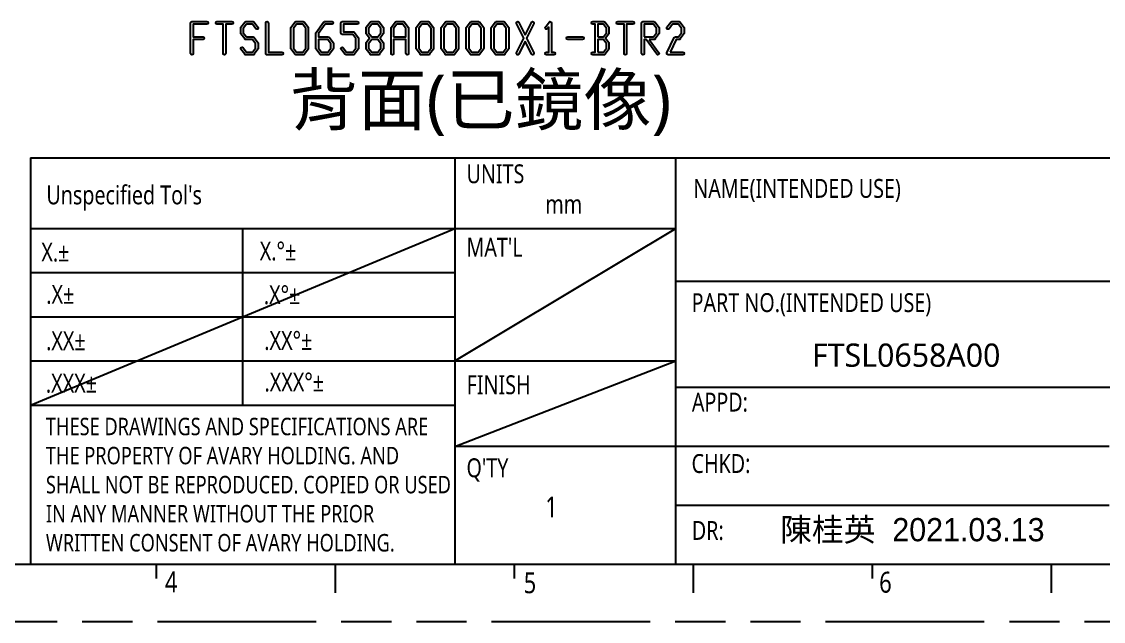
# Model space of a CAD drawing. Header units: millimetres. Extents: x 3228 to 3404, y -274 to -150.
# Drawn here: x 3300.3 to 3365, y -273.9 to -238 of the extents above; entities that cross this region are included whole.
import ezdxf

# ---------------------------------------------------------------- set-up
doc = ezdxf.new("R2010")
doc.units = ezdxf.units.MM
doc.linetypes.add('PHANTOM', pattern=[29.5, 9.5, -1.5, 3, -1.5, 3, -1.5, 9.5])
doc.layers.get('0').update_dxf_attribs({"lineweight": 25})
doc.layers.add('0PAPERF', color=2, linetype='PHANTOM', plot=False)
doc.layers.add('DIM', color=100, linetype='Continuous', lineweight=15)
doc.layers.add('備註', color=1, linetype='Continuous', lineweight=20)
doc.layers.add('gbr-dxf_layer0', color=7, linetype='Continuous')
doc.layers.add('鵬鼎', color=5, linetype='Continuous')
doc.styles.add('SIMPLEX', font='simplex.shx')
doc.styles.get("Standard").update_dxf_attribs({"font": 'simplex.shx', "width": 0.8, "height": 4})

msp = doc.modelspace()

# ---------------------------------------------------------------- linework, layer by layer
at = {"color": 0}
for p, q in [((3300.823, -246.167), (3300.823, -270.512)), ((3300.823, -250.401), (3339.458, -250.401)), ((3300.823, -260.986), (3326.227, -250.401)), ((3313.525, -260.986), (3313.525, -250.401)), ((3326.227, -258.34), (3339.458, -250.401)), ((3300.823, -253.047), (3326.227, -253.047)), ((3398.734, -253.576), (3339.458, -253.576)), ((3300.823, -255.693), (3326.227, -255.693)), ((3300.823, -258.34), (3339.458, -258.34)), ((3326.227, -263.456), (3339.458, -258.34)), ((3365.392, -263.456), (3326.227, -263.456)), ((3339.458, -266.984), (3365.392, -266.984))]:
    msp.add_line(p, q, dxfattribs=at)
for p, q in [((3300.823, -246.167), (3339.458, -246.167)), ((3326.227, -246.167), (3326.227, -270.512)), ((3339.458, -270.512), (3339.458, -246.167)), ((3398.734, -259.927), (3339.458, -259.927)), ((3300.823, -260.986), (3326.227, -260.986)), ((3233.352, -270.513), (3398.769, -270.513)), ((3308.347, -270.513), (3308.347, -271.37)), ((3319.061, -270.513), (3319.061, -272.227)), ((3329.774, -270.513), (3329.774, -271.37)), ((3340.488, -270.513), (3340.488, -272.227)), ((3351.201, -270.513), (3351.201, -271.37)), ((3361.915, -270.513), (3361.915, -272.227))]:
    msp.add_line(p, q)
msp.add_lwpolyline([(3339.458, -246.167), (3398.734, -246.167), (3398.734, -253.576), (3339.458, -253.576)], close=True, dxfattribs=at)
at = {"layer": '0PAPERF'}
msp.add_line((3228.423, -273.941), (3404.17, -273.941), dxfattribs=at)
at = {"layer": 'gbr-dxf_layer0'}
for p, q in [((3337.56, -238.929), (3337.705, -238.929)), ((3310.408, -239.923), (3310.408, -239.007))]:
    msp.add_line(p, q, dxfattribs=at)
at = {"layer": 'gbr-dxf_layer0', "linetype": 'Continuous'}
for points in [[(3310.408, -239.003), (3310.408, -238.09, -0.208517), (3310.43, -238.033, -0.208501), (3310.487, -238.011), (3311.377, -238.011, -1), (3311.377, -238.164), (3310.56, -238.164), (3310.56, -238.929), (3311.154, -238.929, -1), (3311.154, -239.081), (3310.56, -239.081), (3310.56, -239.923, -1), (3310.408, -239.923)], [(3311.984, -238.164, -1), (3311.984, -238.011), (3312.429, -238.011)], [(3312.432, -238.011), (3312.877, -238.011, -1), (3312.877, -238.164), (3312.507, -238.164), (3312.507, -239.923, -1), (3312.354, -239.923), (3312.354, -238.164), (3311.984, -238.164)], [(3329.916, -238.121, -1), (3330.053, -238.054), (3330.43, -238.831)], [(3330.43, -239.179), (3330.053, -239.956, -1), (3329.916, -239.889), (3330.346, -239.005), (3329.916, -238.121)], [(3330.43, -238.831), (3330.808, -238.054, -1), (3330.945, -238.121), (3330.515, -239.005), (3330.945, -239.889, -1), (3330.808, -239.956), (3330.43, -239.179)], [(3331.646, -238.348), (3331.868, -238.044, -0.043659), (3331.876, -238.034, -0.68565), (3332.007, -238.091), (3332.007, -239.847), (3332.154, -239.847, -1), (3332.154, -239.999), (3331.932, -239.999)], [(3335.984, -238.164, -1), (3335.984, -238.011), (3336.429, -238.011)], [(3336.432, -238.011), (3336.877, -238.011, -1), (3336.877, -238.164), (3336.507, -238.164), (3336.507, -239.923, -1), (3336.354, -239.923), (3336.354, -238.164), (3335.984, -238.164)], [(3337.408, -239.923), (3337.408, -238.091, -0.440743), (3337.488, -238.011), (3338.152, -238.011, -0.246448), (3338.215, -238.042), (3338.437, -238.346, -0.166637), (3338.453, -238.393), (3338.453, -238.697, -0.165513), (3338.438, -238.744), (3338.215, -239.05, -0.239934), (3338.154, -239.081), (3337.857, -239.081)], [(3338.916, -239.889), (3339.362, -238.972, -0.287416), (3339.431, -238.929), (3339.615, -238.929), (3339.8, -238.674), (3339.8, -238.418), (3339.615, -238.163), (3339.246, -238.163), (3339.046, -238.438, -1), (3338.923, -238.348), (3339.146, -238.042, -0.239742), (3339.207, -238.011), (3339.654, -238.011, -0.253505), (3339.717, -238.046), (3339.937, -238.346, -0.166637), (3339.953, -238.393), (3339.953, -238.697, -0.165513), (3339.938, -238.744), (3339.716, -239.049, -0.249655), (3339.652, -239.081), (3339.478, -239.081), (3339.106, -239.847)], [(3331.928, -239.999), (3331.707, -239.999, -1), (3331.707, -239.847), (3331.854, -239.847), (3331.854, -238.321)], [(3331.854, -238.321), (3331.769, -238.438, -1), (3331.646, -238.348)], [(3337.857, -239.081), (3338.438, -239.878, -1), (3338.315, -239.968), (3337.669, -239.081), (3337.56, -239.081), (3337.56, -239.923, -1), (3337.408, -239.923)], [(3339.106, -239.847), (3339.877, -239.847, -1), (3339.877, -239.999), (3338.986, -239.999, -0.562296), (3338.916, -239.889)]]:
    msp.add_lwpolyline(points, format="xyb", dxfattribs=at)
for points in [[(3313.408, -238.697), (3313.408, -238.393, -0.161897), (3313.423, -238.348), (3313.646, -238.042, -0.239742), (3313.707, -238.011), (3314.154, -238.011, -0.253505), (3314.217, -238.046), (3314.438, -238.348, -1), (3314.315, -238.438), (3314.115, -238.163), (3313.746, -238.163), (3313.56, -238.418), (3313.56, -238.674), (3313.746, -238.929), (3314.154, -238.929, -0.247601), (3314.217, -238.962), (3314.438, -239.266, -0.165513), (3314.453, -239.313), (3314.453, -239.617, -0.161897), (3314.438, -239.662), (3314.216, -239.966, -0.257177), (3314.15, -239.999), (3313.709, -239.999, -0.246448), (3313.646, -239.968), (3313.423, -239.662, -1), (3313.546, -239.572), (3313.746, -239.846), (3314.115, -239.846), (3314.3, -239.592), (3314.3, -239.336), (3314.115, -239.081), (3313.711, -239.081, -0.251415), (3313.646, -239.05), (3313.423, -238.744, -0.165513)], [(3314.908, -239.923), (3314.908, -238.087, -1), (3315.06, -238.087), (3315.06, -239.846), (3315.877, -239.846, -1), (3315.877, -239.999), (3314.986, -239.999, -0.421762)], [(3316.408, -239.615), (3316.408, -238.397, -0.170323), (3316.423, -238.348), (3316.646, -238.042, -0.239742), (3316.707, -238.011), (3317.152, -238.011, -0.246448), (3317.215, -238.042), (3317.437, -238.346, -0.166637), (3317.453, -238.393), (3317.453, -239.617, -0.16419), (3317.437, -239.663), (3317.216, -239.967, -0.249655), (3317.152, -239.999), (3316.707, -239.999, -0.247601), (3316.644, -239.966), (3316.423, -239.662, -0.165513)], [(3317.908, -239.617), (3317.908, -238.701, -0.165513), (3317.923, -238.654), (3318.369, -238.042, -0.239934), (3318.431, -238.011), (3318.877, -238.011, -1), (3318.877, -238.163), (3318.469, -238.163), (3318.06, -238.724), (3318.06, -238.929), (3318.654, -238.929, -0.247601), (3318.717, -238.962), (3318.938, -239.266, -0.165513), (3318.953, -239.313), (3318.953, -239.617, -0.161897), (3318.938, -239.662), (3318.716, -239.966, -0.257177), (3318.65, -239.999), (3318.209, -239.999, -0.246448), (3318.146, -239.968), (3317.924, -239.664, -0.166669)], [(3319.408, -238.699), (3319.408, -238.089, -0.429407), (3319.486, -238.011), (3320.377, -238.011, -1), (3320.377, -238.164), (3319.56, -238.164), (3319.56, -238.623), (3320.152, -238.623, -0.246448), (3320.215, -238.654), (3320.438, -238.96, -0.170321), (3320.453, -239.008), (3320.453, -239.615, -0.165513), (3320.438, -239.662), (3320.216, -239.967, -0.249655), (3320.152, -239.999), (3319.707, -239.999, -0.247601), (3319.644, -239.966), (3319.423, -239.662, -1), (3319.546, -239.572), (3319.746, -239.846), (3320.115, -239.846), (3320.3, -239.592), (3320.3, -239.03), (3320.115, -238.775), (3319.486, -238.775, -0.421762)], [(3320.908, -239.617), (3320.908, -239.313, -0.165513), (3320.923, -239.266), (3321.113, -239.005), (3320.923, -238.744, -0.165513), (3320.908, -238.697), (3320.908, -238.397, -0.170323), (3320.923, -238.348), (3321.146, -238.042, -0.240361), (3321.208, -238.011), (3321.65, -238.011, -0.251415), (3321.715, -238.042), (3321.938, -238.348, -0.170321), (3321.953, -238.397), (3321.953, -238.697, -0.165513), (3321.938, -238.744), (3321.748, -239.005), (3321.938, -239.266, -0.165513), (3321.953, -239.313), (3321.953, -239.617, -0.161897), (3321.938, -239.662), (3321.716, -239.967, -0.249655), (3321.652, -239.999), (3321.208, -239.999, -0.240361), (3321.146, -239.968), (3320.924, -239.664, -0.166669)], [(3322.408, -239.923), (3322.408, -238.397, -0.170323), (3322.423, -238.348), (3322.646, -238.042, -0.239742), (3322.707, -238.011), (3323.152, -238.011, -0.246448), (3323.215, -238.042), (3323.437, -238.346, -0.166637), (3323.453, -238.393), (3323.453, -239.923, -1), (3323.301, -239.923), (3323.301, -239.081), (3322.56, -239.081), (3322.56, -239.923, -1)], [(3323.908, -239.615), (3323.908, -238.393, -0.161897), (3323.923, -238.348), (3324.146, -238.042, -0.239742), (3324.207, -238.011), (3324.654, -238.011, -0.253505), (3324.717, -238.046), (3324.937, -238.346, -0.166637), (3324.953, -238.393), (3324.953, -239.615, -0.165513), (3324.938, -239.662), (3324.716, -239.967, -0.249655), (3324.652, -239.999), (3324.211, -239.999, -0.251415), (3324.146, -239.968), (3323.923, -239.662, -0.165513)], [(3325.408, -239.615), (3325.408, -238.393, -0.161897), (3325.423, -238.348), (3325.646, -238.042, -0.239742), (3325.707, -238.011), (3326.154, -238.011, -0.253505), (3326.217, -238.046), (3326.437, -238.346, -0.166637), (3326.453, -238.393), (3326.453, -239.615, -0.165513), (3326.438, -239.662), (3326.216, -239.967, -0.249655), (3326.152, -239.999), (3325.711, -239.999, -0.251415), (3325.646, -239.968), (3325.423, -239.662, -0.165513)], [(3326.908, -239.615), (3326.908, -238.393, -0.161897), (3326.923, -238.348), (3327.146, -238.042, -0.239742), (3327.207, -238.011), (3327.654, -238.011, -0.253505), (3327.717, -238.046), (3327.937, -238.346, -0.166637), (3327.953, -238.393), (3327.953, -239.615, -0.165513), (3327.938, -239.662), (3327.716, -239.967, -0.249655), (3327.652, -239.999), (3327.211, -239.999, -0.251415), (3327.146, -239.968), (3326.923, -239.662, -0.165513)], [(3328.408, -239.615), (3328.408, -238.393, -0.161897), (3328.423, -238.348), (3328.646, -238.042, -0.239742), (3328.707, -238.011), (3329.154, -238.011, -0.253505), (3329.217, -238.046), (3329.437, -238.346, -0.166637), (3329.453, -238.393), (3329.453, -239.615, -0.165513), (3329.438, -239.662), (3329.216, -239.967, -0.249655), (3329.152, -239.999), (3328.711, -239.999, -0.251415), (3328.646, -239.968), (3328.423, -239.662, -0.165513)], [(3334.484, -239.999, -1), (3334.484, -239.846), (3334.631, -239.846), (3334.631, -238.163), (3334.484, -238.163, -1), (3334.484, -238.011), (3335.154, -238.011, -0.253505), (3335.217, -238.046), (3335.437, -238.346, -0.166637), (3335.453, -238.393), (3335.453, -238.697, -0.165513), (3335.438, -238.744), (3335.248, -239.005), (3335.438, -239.266, -0.170321), (3335.453, -239.314), (3335.453, -239.615, -0.165513), (3335.438, -239.662), (3335.216, -239.967, -0.249655), (3335.152, -239.999)], [(3332.984, -239.081, -1), (3332.984, -238.929), (3333.877, -238.929, -1), (3333.877, -239.081)]]:
    msp.add_lwpolyline(points, format="xyb", close=True, dxfattribs=at)
for points in [[(3316.56, -239.592), (3316.746, -239.847), (3317.115, -239.847), (3317.301, -239.592), (3317.301, -238.418), (3317.115, -238.164), (3316.746, -238.164), (3316.56, -238.418)], [(3321.06, -238.674), (3321.246, -238.929), (3321.615, -238.929), (3321.8, -238.674), (3321.8, -238.418), (3321.615, -238.164), (3321.246, -238.164), (3321.06, -238.418)], [(3322.56, -238.929), (3323.301, -238.929), (3323.301, -238.418), (3323.115, -238.164), (3322.746, -238.164), (3322.56, -238.418)], [(3324.06, -239.592), (3324.246, -239.846), (3324.615, -239.846), (3324.8, -239.592), (3324.8, -238.418), (3324.615, -238.163), (3324.246, -238.163), (3324.06, -238.418)], [(3325.56, -239.592), (3325.746, -239.846), (3326.115, -239.846), (3326.3, -239.592), (3326.3, -238.418), (3326.115, -238.163), (3325.746, -238.163), (3325.56, -238.418)], [(3327.06, -239.592), (3327.246, -239.846), (3327.615, -239.846), (3327.8, -239.592), (3327.8, -238.418), (3327.615, -238.163), (3327.246, -238.163), (3327.06, -238.418)], [(3328.56, -239.592), (3328.746, -239.846), (3329.115, -239.846), (3329.3, -239.592), (3329.3, -238.418), (3329.115, -238.163), (3328.746, -238.163), (3328.56, -238.418)], [(3334.784, -238.929), (3335.115, -238.929), (3335.3, -238.674), (3335.3, -238.418), (3335.115, -238.163), (3334.784, -238.163)], [(3318.06, -239.592), (3318.246, -239.846), (3318.615, -239.846), (3318.8, -239.592), (3318.8, -239.336), (3318.615, -239.081), (3318.06, -239.081)], [(3321.06, -239.592), (3321.246, -239.846), (3321.615, -239.846), (3321.801, -239.592), (3321.801, -239.336), (3321.615, -239.081), (3321.246, -239.081), (3321.06, -239.336)], [(3334.784, -239.846), (3335.115, -239.846), (3335.3, -239.592), (3335.3, -239.336), (3335.115, -239.081), (3334.784, -239.081)]]:
    msp.add_lwpolyline(points, close=True, dxfattribs=at)
msp.add_lwpolyline([(3337.709, -238.929), (3338.115, -238.929), (3338.301, -238.674), (3338.301, -238.418), (3338.115, -238.164), (3337.56, -238.164), (3337.56, -238.929)], dxfattribs=at)

# ---------------------------------------------------------------- texts
at = {"color": 0}
for s, insert, char_height, width, attachment_point in [('{\\fMicrosoft JhengHei|b0|i0|c136|p0;UNITS}', (3326.927, -246.562), 1.13059, 5.25884, 1), ('{\\fMicrosoft JhengHei|b0|i0|c136|p0;NAME(INTENDED USE)}', (3340.501, -247.437), 1.13059, 22.35956, 1), ('{\\fMicrosoft JhengHei|b0|i0|c136|p0;mm}', (3331.644, -248.38), 1.13059, 5.25884, 1), ('{\\fMicrosoft JhengHei|b0|i0|c136|p0;X.%%P}', (3301.471, -251.251), 1.13059, 5.25884, 1), ('{\\fMicrosoft JhengHei|b0|i0|c136|p0;X.%%D%%P}', (3314.546, -251.189), 1.13059, 5.25884, 1), ("{\\fMicrosoft JhengHei|b0|i0|c136|p0;MAT'L}", (3326.922, -250.96), 1.13059, 5.25884, 1), ('{\\fMicrosoft JhengHei|b0|i0|c136|p0;.X%%P}', (3301.766, -253.783), 1.13059, 1.92099, 1), ('{\\fMicrosoft JhengHei|b0|i0|c136|p0;.X%%D%%P}', (3314.791, -253.806), 1.13059, 5.25884, 1), ('{\\fMicrosoft JhengHei|b0|i0|c136|p0;PART NO.(INTENDED USE)}', (3340.399, -254.279), 1.13059, 22.9138, 1), ('{\\fMicrosoft JhengHei|b0|i0|c136|p0;.XX%%P}', (3301.757, -256.563), 1.13059, 5.25884, 1), ('{\\fMicrosoft JhengHei|b0|i0|c136|p0;.XX%%D%%P}', (3314.817, -256.545), 1.13059, 5.25884, 1), ('{\\fMicrosoft JhengHei|b0|i0|c136|p18;\\W1;\\C256;FTSL0658A00}', (3353.246, -258.002), 1.39224, 20.88951, 5), ('{\\fMicrosoft JhengHei|b0|i0|c136|p0;.XXX%%D%%P}', (3314.83, -259.037), 1.13059, 5.25884, 1), ('{\\fMicrosoft JhengHei|b0|i0|c136|p0;.XXX%%P}', (3301.742, -259.107), 1.13059, 5.25884, 1), ('{\\fMicrosoft JhengHei|b0|i0|c136|p0;FINISH}', (3326.935, -259.199), 1.13059, 5.25884, 1), ('{\\fMicrosoft JhengHei|b0|i0|c136|p0;APPD:}', (3340.417, -260.242), 1.13059, 5.25884, 1), ("{\\fMicrosoft JhengHei|b0|i0|c136|p0;Q'TY}", (3326.923, -264.176), 1.13059, 3.87671, 1), ('{\\fMicrosoft JhengHei|b0|i0|c136|p0;CHKD:}', (3340.395, -263.92), 1.13059, 5.25884, 1), ('{\\fMicrosoft JhengHei|b0|i0|c136|p0;DR:}', (3340.414, -267.929), 1.13059, 5.25884, 1)]:
    msp.add_mtext(s, dxfattribs=dict(at, insert=insert, char_height=char_height, width=width, attachment_point=attachment_point))
at = {"color": 3, "insert": (3301.745, -261.745), "char_height": 1.044182, "width": 24.48186, "attachment_point": 1}
msp.add_mtext('{\\fMicrosoft JhengHei|b0|i0|c136|p0;THESE DRAWINGS AND SPECIFICATIONS ARE THE PROPERTY OF AVARY HOLDING. AND SHALL NOT BE REPRODUCED. COPIED OR USED IN ANY MANNER WITHOUT THE PRIOR WRITTEN CONSENT OF AVARY HOLDING.}', dxfattribs=at)
at = {"lineweight": 0, "insert": (3345.705, -267.751), "char_height": 1.39224, "width": 136.96881, "attachment_point": 1, "style": 'SIMPLEX'}
msp.add_mtext('{\\fPMingLiU|b0|i0|c136|p2;陳桂英  2021.03.13}', dxfattribs=at)
at = {"layer": 'DIM', "char_height": 1.25747, "width": 0.76559, "attachment_point": 1}
for s, insert in [('{\\fMicrosoft JhengHei|b0|i0|c136|p0;\\C0;4}', (3308.874, -270.94)), ('{\\fMicrosoft JhengHei|b0|i0|c136|p0;\\C0;5}', (3330.348, -270.996)), ('{\\fMicrosoft JhengHei|b0|i0|c136|p0;\\C0;6}', (3351.63, -270.968))]:
    msp.add_mtext(s, dxfattribs=dict(at, insert=insert))
at = {"layer": '備註', "insert": (3316.326, -241.181), "char_height": 3.00724, "width": 37.93293, "attachment_point": 1, "style": 'SIMPLEX'}
msp.add_mtext('{\\fMicrosoft JhengHei|b0|i0|c136|p18;背面(已鏡像)}', dxfattribs=at)
at = {"layer": '備註', "color": 2, "lineweight": 0, "ltscale": 2, "insert": (3301.771, -247.827), "char_height": 1.1305, "attachment_point": 1}
msp.add_mtext("{\\fMicrosoft JhengHei|b0|i0|c136|p0;\\C0;Unspecified Tol's }", dxfattribs=at)
at = {"layer": '鵬鼎', "color": 0, "insert": (3331.637, -266.464), "char_height": 1.23698, "width": 1.2247, "attachment_point": 1}
msp.add_mtext('{\\fMicrosoft JhengHei|b0|i0|c136|p0;1}', dxfattribs=at)

doc.saveas('drawing.dxf')
